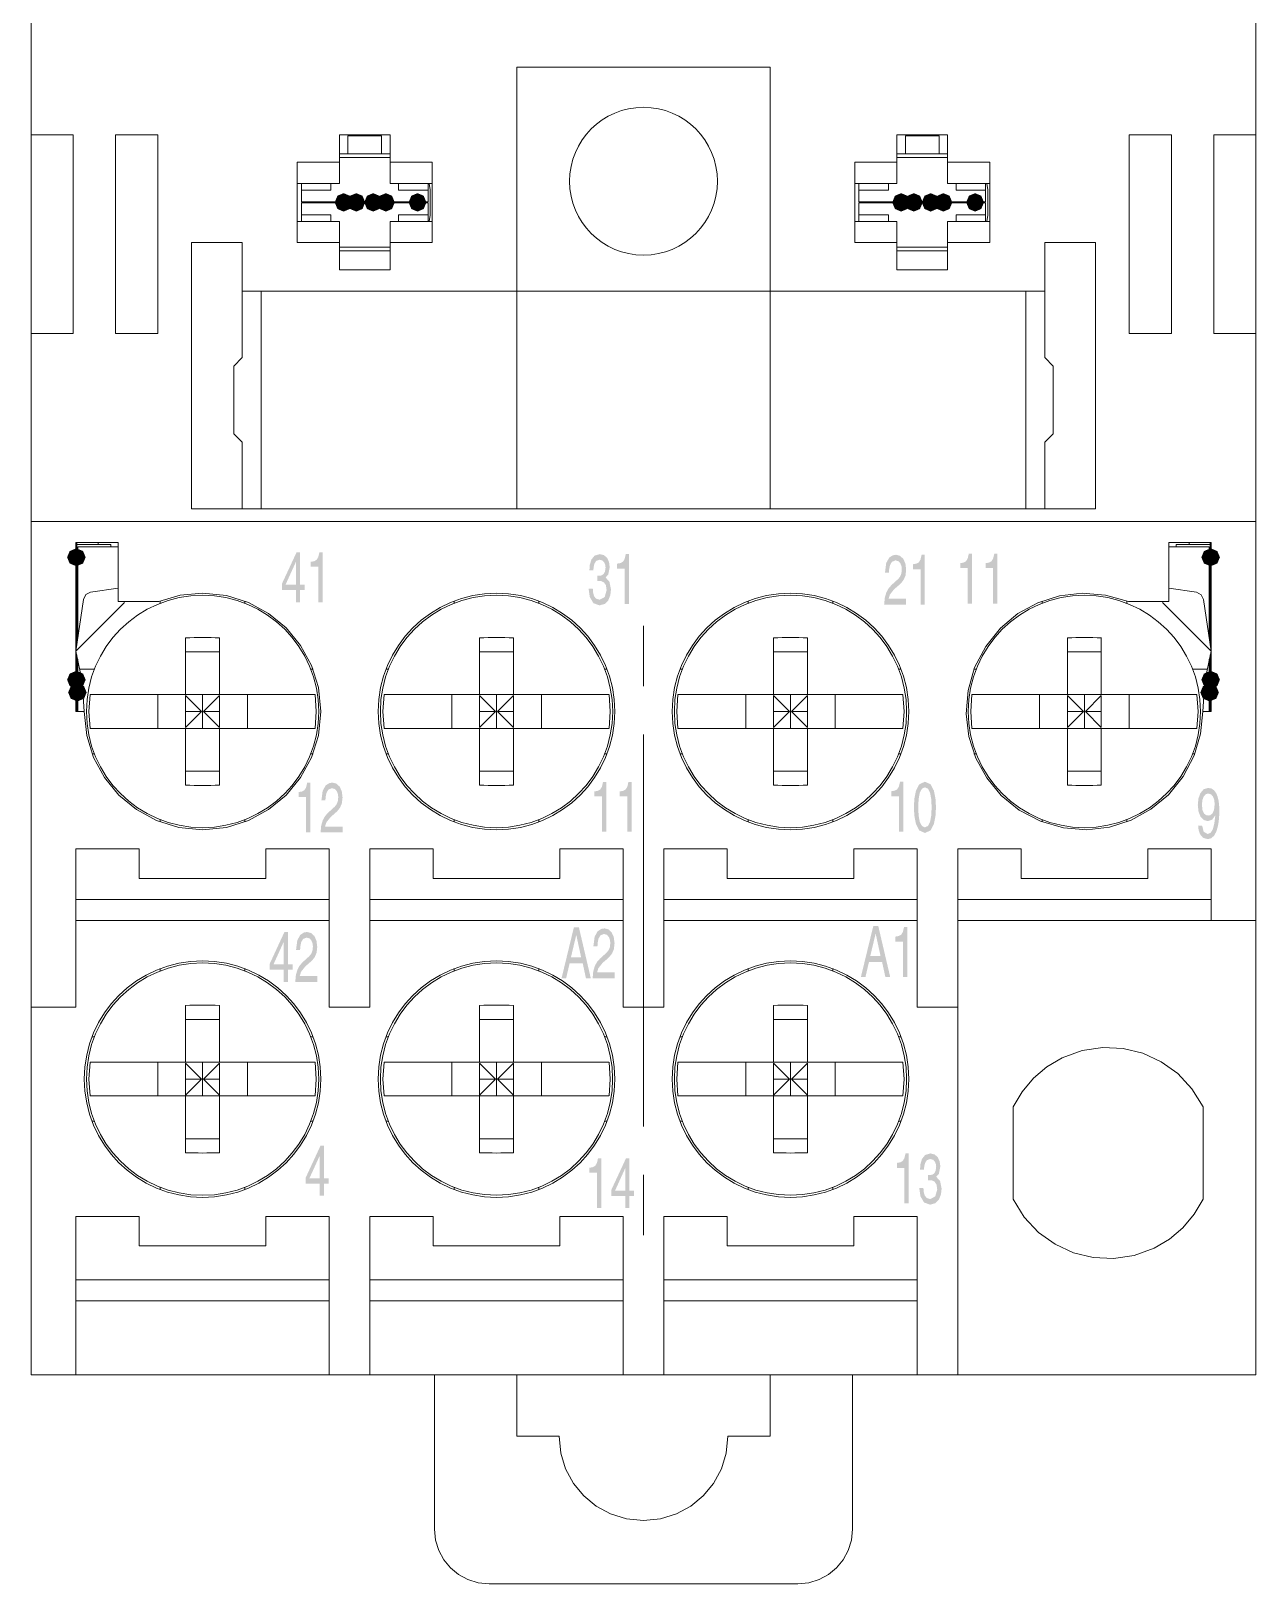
# Model space of a CAD drawing. Header units: millimetres. Extents: x -46.4 to -17.3, y 59.7 to 134.6.
# Drawn here: x -46.43 to -17.28, y 59.72 to 96.68 of the extents above; entities that cross this region are included whole.
import ezdxf

# ---------------------------------------------------------------- set-up
doc = ezdxf.new("R2010")
doc.units = ezdxf.units.MM

msp = doc.modelspace()

# ---------------------------------------------------------------- hatches: boundary and pattern name
h = msp.add_hatch(color=7)
h.dxf.hatch_style = 2
h.paths.add_polyline_path([(-38.785, 92.592), (-38.846, 92.445), (-38.994, 92.383), (-39.141, 92.445), (-39.202, 92.592), (-39.202, 92.612), (-39.141, 92.76), (-38.994, 92.821), (-38.846, 92.76), (-38.785, 92.612)])
h = msp.add_hatch(color=7)
h.dxf.hatch_style = 2
h.paths.add_polyline_path([(-38.483, 92.592), (-38.544, 92.445), (-38.692, 92.383), (-38.839, 92.445), (-38.9, 92.592), (-38.9, 92.612), (-38.839, 92.76), (-38.692, 92.821), (-38.544, 92.76), (-38.483, 92.612)])
h = msp.add_hatch(color=7)
h.dxf.hatch_style = 2
h.paths.add_polyline_path([(-38.499, 92.612), (-38.438, 92.759), (-38.29, 92.821), (-38.143, 92.759), (-38.082, 92.612), (-38.082, 92.592), (-38.143, 92.445), (-38.29, 92.383), (-38.438, 92.445), (-38.499, 92.592)])
h = msp.add_hatch(color=7)
h.dxf.hatch_style = 2
h.paths.add_polyline_path([(-38.197, 92.612), (-38.135, 92.759), (-37.988, 92.821), (-37.841, 92.759), (-37.779, 92.612), (-37.779, 92.592), (-37.841, 92.445), (-37.988, 92.383), (-38.135, 92.445), (-38.197, 92.592)])
h = msp.add_hatch(color=7)
h.dxf.hatch_style = 2
h.paths.add_polyline_path([(-37.026, 92.592), (-37.087, 92.445), (-37.234, 92.383), (-37.382, 92.445), (-37.443, 92.592), (-37.443, 92.612), (-37.382, 92.76), (-37.234, 92.821), (-37.087, 92.76), (-37.026, 92.612)])
h = msp.add_hatch(color=7)
h.dxf.hatch_style = 2
h.paths.add_polyline_path([(-25.514, 92.592), (-25.575, 92.445), (-25.722, 92.383), (-25.87, 92.445), (-25.931, 92.592), (-25.931, 92.612), (-25.87, 92.76), (-25.722, 92.821), (-25.575, 92.76), (-25.514, 92.612)])
h = msp.add_hatch(color=7)
h.dxf.hatch_style = 2
h.paths.add_polyline_path([(-25.212, 92.592), (-25.273, 92.445), (-25.42, 92.383), (-25.568, 92.445), (-25.629, 92.592), (-25.629, 92.612), (-25.568, 92.76), (-25.42, 92.821), (-25.273, 92.76), (-25.212, 92.612)])
h = msp.add_hatch(color=7)
h.dxf.hatch_style = 2
h.paths.add_polyline_path([(-25.228, 92.612), (-25.167, 92.759), (-25.019, 92.821), (-24.872, 92.759), (-24.811, 92.612), (-24.811, 92.592), (-24.872, 92.445), (-25.019, 92.383), (-25.167, 92.445), (-25.228, 92.592)])
h = msp.add_hatch(color=7)
h.dxf.hatch_style = 2
h.paths.add_polyline_path([(-24.925, 92.612), (-24.864, 92.759), (-24.717, 92.821), (-24.569, 92.759), (-24.508, 92.612), (-24.508, 92.592), (-24.569, 92.445), (-24.717, 92.383), (-24.864, 92.445), (-24.925, 92.592)])
h = msp.add_hatch(color=7)
h.dxf.hatch_style = 2
h.paths.add_polyline_path([(-23.753, 92.592), (-23.815, 92.445), (-23.962, 92.383), (-24.109, 92.445), (-24.171, 92.592), (-24.171, 92.612), (-24.109, 92.76), (-23.962, 92.821), (-23.815, 92.76), (-23.753, 92.612)])
h = msp.add_hatch(color=7)
h.dxf.hatch_style = 2
h.paths.add_polyline_path([(-45.368, 83.948), (-45.515, 84.009), (-45.576, 84.156), (-45.515, 84.304), (-45.368, 84.365), (-45.343, 84.365), (-45.195, 84.304), (-45.134, 84.156), (-45.195, 84.009), (-45.343, 83.948)])
h = msp.add_hatch(color=7)
h.paths.add_polyline_path([(-40.375, 83.505), (-40.13, 83.505), (-40.13, 84.044)])
h.paths.add_polyline_path([(-40.033, 83.377), (-40.033, 83.088), (-40.13, 83.088), (-40.13, 83.377), (-40.464, 83.377), (-40.464, 83.522), (-40.113, 84.275), (-40.033, 84.275), (-40.033, 83.505), (-39.922, 83.505), (-39.922, 83.377)])
h = msp.add_hatch(color=7)
h.dxf.hatch_style = 2
h.paths.add_polyline_path([(-39.495, 83.088), (-39.597, 83.088), (-39.597, 83.93), (-39.776, 83.93), (-39.776, 84.048), (-39.696, 84.062), (-39.638, 84.094), (-39.598, 84.16), (-39.57, 84.275), (-39.495, 84.275)])
h = msp.add_hatch(color=7)
h.dxf.hatch_style = 2
h.paths.add_polyline_path([(-18.368, 83.948), (-18.515, 84.009), (-18.576, 84.156), (-18.515, 84.304), (-18.368, 84.365), (-18.343, 84.365), (-18.195, 84.304), (-18.134, 84.156), (-18.195, 84.009), (-18.343, 83.948)])
h = msp.add_hatch(color=7)
h.dxf.hatch_style = 2
h.paths.add_polyline_path([(-32.955, 83.72), (-32.904, 83.716), (-32.851, 83.726), (-32.804, 83.758), (-32.771, 83.818), (-32.758, 83.911), (-32.765, 83.97), (-32.787, 84.031), (-32.83, 84.079), (-32.901, 84.098), (-32.981, 84.07), (-33.024, 84.002), (-33.043, 83.918), (-33.049, 83.843), (-33.143, 83.843), (-33.133, 83.977), (-33.095, 84.102), (-33.02, 84.195), (-32.896, 84.231), (-32.797, 84.208), (-32.722, 84.143), (-32.676, 84.045), (-32.66, 83.92), (-32.693, 83.748), (-32.758, 83.675), (-32.666, 83.578), (-32.629, 83.394), (-32.645, 83.253), (-32.694, 83.13), (-32.78, 83.044), (-32.905, 83.012), (-33.047, 83.064), (-33.133, 83.211), (-33.162, 83.408), (-33.062, 83.408), (-33.055, 83.32), (-33.033, 83.235), (-32.984, 83.171), (-32.898, 83.146), (-32.779, 83.21), (-32.733, 83.375), (-32.751, 83.493), (-32.797, 83.559), (-32.855, 83.588), (-32.911, 83.594), (-32.955, 83.591)])
h = msp.add_hatch(color=7)
h.dxf.hatch_style = 2
h.paths.add_polyline_path([(-32.202, 83.044), (-32.304, 83.044), (-32.304, 83.887), (-32.483, 83.887), (-32.483, 84.005), (-32.402, 84.019), (-32.344, 84.051), (-32.304, 84.116), (-32.277, 84.232), (-32.202, 84.232)])
h = msp.add_hatch(color=7)
h.dxf.hatch_style = 2
h.paths.add_polyline_path([(-26.107, 83.79), (-26.078, 84.02), (-26.006, 84.148), (-25.919, 84.204), (-25.843, 84.216), (-25.749, 84.191), (-25.673, 84.121), (-25.621, 84.01), (-25.603, 83.861), (-25.618, 83.723), (-25.662, 83.619), (-25.727, 83.537), (-25.808, 83.464), (-25.887, 83.398), (-25.991, 83.267), (-26.02, 83.169), (-25.603, 83.169), (-25.603, 83.029), (-26.127, 83.029), (-26.111, 83.194), (-26.074, 83.322), (-26.018, 83.421), (-25.948, 83.5), (-25.847, 83.591), (-25.79, 83.643), (-25.746, 83.698), (-25.717, 83.769), (-25.707, 83.868), (-25.714, 83.941), (-25.74, 84.011), (-25.786, 84.062), (-25.857, 84.083), (-25.942, 84.048), (-25.988, 83.967), (-26.007, 83.871), (-26.012, 83.79)])
h = msp.add_hatch(color=7)
h.dxf.hatch_style = 2
h.paths.add_polyline_path([(-25.16, 83.029), (-25.261, 83.029), (-25.261, 83.871), (-25.44, 83.871), (-25.44, 83.991), (-25.36, 84.004), (-25.302, 84.036), (-25.262, 84.101), (-25.234, 84.216), (-25.16, 84.216)])
h = msp.add_hatch(color=7)
h.dxf.hatch_style = 2
h.paths.add_polyline_path([(-24.035, 83.056), (-24.137, 83.056), (-24.137, 83.898), (-24.315, 83.898), (-24.315, 84.016), (-24.235, 84.03), (-24.178, 84.062), (-24.138, 84.127), (-24.111, 84.243), (-24.035, 84.243)])
h = msp.add_hatch(color=7)
h.dxf.hatch_style = 2
h.paths.add_polyline_path([(-23.429, 83.056), (-23.532, 83.056), (-23.532, 83.898), (-23.711, 83.898), (-23.711, 84.016), (-23.63, 84.03), (-23.572, 84.062), (-23.532, 84.127), (-23.504, 84.243), (-23.429, 84.243)])
h = msp.add_hatch(color=7)
h.dxf.hatch_style = 2
h.paths.add_polyline_path([(-45.368, 81.032), (-45.515, 81.093), (-45.576, 81.241), (-45.515, 81.388), (-45.368, 81.449), (-45.343, 81.449), (-45.195, 81.388), (-45.134, 81.241), (-45.195, 81.093), (-45.343, 81.032)])
h = msp.add_hatch(color=7)
h.dxf.hatch_style = 2
h.paths.add_polyline_path([(-18.368, 81.032), (-18.515, 81.093), (-18.576, 81.241), (-18.515, 81.388), (-18.368, 81.449), (-18.343, 81.449), (-18.195, 81.388), (-18.134, 81.241), (-18.195, 81.093), (-18.343, 81.032)])
h = msp.add_hatch(color=7)
h.dxf.hatch_style = 2
h.paths.add_polyline_path([(-45.342, 80.731), (-45.49, 80.792), (-45.551, 80.939), (-45.49, 81.087), (-45.342, 81.148), (-45.318, 81.148), (-45.171, 81.087), (-45.11, 80.939), (-45.171, 80.792), (-45.318, 80.731)])
h = msp.add_hatch(color=7)
h.dxf.hatch_style = 2
h.paths.add_polyline_path([(-18.392, 80.731), (-18.539, 80.792), (-18.601, 80.939), (-18.539, 81.087), (-18.392, 81.148), (-18.368, 81.148), (-18.22, 81.087), (-18.159, 80.939), (-18.22, 80.792), (-18.368, 80.731)])
h = msp.add_hatch(color=7)
h.dxf.hatch_style = 2
h.paths.add_polyline_path([(-39.785, 77.607), (-39.887, 77.607), (-39.887, 78.451), (-40.066, 78.451), (-40.066, 78.569), (-39.985, 78.582), (-39.927, 78.614), (-39.887, 78.679), (-39.86, 78.794), (-39.785, 78.794)])
h = msp.add_hatch(color=7)
h.dxf.hatch_style = 2
h.paths.add_polyline_path([(-39.522, 78.369), (-39.492, 78.599), (-39.421, 78.727), (-39.334, 78.782), (-39.258, 78.794), (-39.164, 78.77), (-39.089, 78.7), (-39.037, 78.589), (-39.019, 78.44), (-39.035, 78.301), (-39.079, 78.197), (-39.144, 78.115), (-39.224, 78.043), (-39.302, 77.976), (-39.406, 77.845), (-39.435, 77.748), (-39.019, 77.748), (-39.019, 77.607), (-39.542, 77.607), (-39.527, 77.772), (-39.489, 77.901), (-39.433, 78), (-39.363, 78.078), (-39.261, 78.17), (-39.205, 78.222), (-39.161, 78.277), (-39.132, 78.348), (-39.121, 78.447), (-39.129, 78.52), (-39.155, 78.589), (-39.201, 78.641), (-39.272, 78.662), (-39.357, 78.627), (-39.403, 78.546), (-39.422, 78.449), (-39.427, 78.369)])
h = msp.add_hatch(color=7)
h.dxf.hatch_style = 2
h.paths.add_polyline_path([(-32.743, 77.623), (-32.845, 77.623), (-32.845, 78.466), (-33.025, 78.466), (-33.025, 78.584), (-32.944, 78.598), (-32.886, 78.63), (-32.846, 78.695), (-32.818, 78.811), (-32.743, 78.811)])
h = msp.add_hatch(color=7)
h.dxf.hatch_style = 2
h.paths.add_polyline_path([(-32.138, 77.623), (-32.24, 77.623), (-32.24, 78.466), (-32.419, 78.466), (-32.419, 78.584), (-32.339, 78.598), (-32.281, 78.63), (-32.241, 78.695), (-32.213, 78.811), (-32.138, 78.811)])
h = msp.add_hatch(color=7)
h.dxf.hatch_style = 2
h.paths.add_polyline_path([(-25.673, 77.628), (-25.775, 77.628), (-25.775, 78.471), (-25.954, 78.471), (-25.954, 78.589), (-25.874, 78.603), (-25.816, 78.635), (-25.776, 78.7), (-25.749, 78.815), (-25.673, 78.815)])
h = msp.add_hatch(color=7)
h.paths.add_polyline_path([(-25.156, 78.682), (-25.227, 78.65), (-25.277, 78.556), (-25.306, 78.406), (-25.315, 78.206), (-25.306, 78.006), (-25.277, 77.856), (-25.227, 77.762), (-25.156, 77.729), (-25.085, 77.762), (-25.035, 77.856), (-25.006, 78.006), (-24.996, 78.206), (-25.006, 78.406), (-25.035, 78.556), (-25.085, 78.65)])
h.paths.add_polyline_path([(-25.156, 77.596), (-25.29, 77.656), (-25.369, 77.809), (-25.408, 78.007), (-25.418, 78.206), (-25.408, 78.405), (-25.369, 78.603), (-25.29, 78.755), (-25.156, 78.815), (-25.022, 78.755), (-24.942, 78.603), (-24.904, 78.405), (-24.893, 78.206), (-24.904, 78.007), (-24.942, 77.809), (-25.022, 77.656)])
h = msp.add_hatch(color=7)
h.paths.add_polyline_path([(-18.259, 78.281), (-18.268, 78.377), (-18.296, 78.458), (-18.344, 78.514), (-18.414, 78.535), (-18.475, 78.515), (-18.522, 78.46), (-18.552, 78.376), (-18.562, 78.266), (-18.547, 78.131), (-18.508, 78.054), (-18.458, 78.019), (-18.406, 78.011), (-18.362, 78.02), (-18.314, 78.058), (-18.275, 78.14)])
h.paths.add_polyline_path([(-18.661, 78.261), (-18.645, 78.416), (-18.598, 78.546), (-18.522, 78.635), (-18.415, 78.668), (-18.334, 78.653), (-18.271, 78.609), (-18.224, 78.545), (-18.19, 78.465), (-18.168, 78.376), (-18.155, 78.284), (-18.149, 78.196), (-18.148, 78.117), (-18.149, 78.052), (-18.154, 77.959), (-18.166, 77.85), (-18.187, 77.735), (-18.221, 77.626), (-18.27, 77.535), (-18.337, 77.472), (-18.425, 77.448), (-18.536, 77.482), (-18.606, 77.564), (-18.642, 77.668), (-18.652, 77.766), (-18.557, 77.766), (-18.519, 77.624), (-18.427, 77.572), (-18.358, 77.598), (-18.305, 77.679), (-18.268, 77.817), (-18.243, 78.016), (-18.317, 77.914), (-18.421, 77.877), (-18.518, 77.904), (-18.594, 77.98), (-18.643, 78.101)])
h = msp.add_hatch(color=7)
h.paths.add_polyline_path([(-40.663, 74.469), (-40.418, 74.469), (-40.418, 75.008)])
h.paths.add_polyline_path([(-40.321, 74.342), (-40.321, 74.052), (-40.418, 74.052), (-40.418, 74.342), (-40.751, 74.342), (-40.751, 74.486), (-40.402, 75.24), (-40.321, 75.24), (-40.321, 74.469), (-40.209, 74.469), (-40.209, 74.342)])
h = msp.add_hatch(color=7)
h.dxf.hatch_style = 2
h.paths.add_polyline_path([(-40.126, 74.813), (-40.096, 75.043), (-40.024, 75.172), (-39.937, 75.227), (-39.862, 75.239), (-39.768, 75.215), (-39.691, 75.145), (-39.64, 75.033), (-39.621, 74.884), (-39.637, 74.746), (-39.681, 74.641), (-39.746, 74.559), (-39.827, 74.488), (-39.905, 74.42), (-40.009, 74.289), (-40.037, 74.192), (-39.621, 74.192), (-39.621, 74.052), (-40.145, 74.052), (-40.129, 74.217), (-40.092, 74.345), (-40.037, 74.445), (-39.966, 74.523), (-39.865, 74.614), (-39.809, 74.667), (-39.764, 74.722), (-39.735, 74.793), (-39.724, 74.891), (-39.732, 74.964), (-39.758, 75.034), (-39.804, 75.086), (-39.875, 75.106), (-39.96, 75.072), (-40.005, 74.991), (-40.024, 74.894), (-40.029, 74.813)])
h = msp.add_hatch(color=7)
h.paths.add_polyline_path([(-33.34, 74.636), (-33.455, 75.17), (-33.583, 74.636)])
h.paths.add_polyline_path([(-33.615, 74.49), (-33.697, 74.137), (-33.806, 74.137), (-33.512, 75.351), (-33.393, 75.351), (-33.109, 74.137), (-33.225, 74.137), (-33.301, 74.49)])
h = msp.add_hatch(color=7)
h.dxf.hatch_style = 2
h.paths.add_polyline_path([(-33.048, 74.899), (-33.018, 75.129), (-32.946, 75.257), (-32.859, 75.313), (-32.783, 75.325), (-32.69, 75.301), (-32.614, 75.231), (-32.563, 75.12), (-32.544, 74.971), (-32.56, 74.832), (-32.603, 74.728), (-32.668, 74.646), (-32.748, 74.573), (-32.827, 74.506), (-32.931, 74.376), (-32.959, 74.279), (-32.544, 74.279), (-32.544, 74.137), (-33.066, 74.137), (-33.051, 74.302), (-33.014, 74.431), (-32.958, 74.531), (-32.887, 74.609), (-32.786, 74.7), (-32.729, 74.752), (-32.685, 74.808), (-32.655, 74.879), (-32.645, 74.978), (-32.653, 75.051), (-32.679, 75.12), (-32.726, 75.172), (-32.797, 75.192), (-32.882, 75.158), (-32.927, 75.077), (-32.946, 74.98), (-32.951, 74.899)])
h = msp.add_hatch(color=7)
h.paths.add_polyline_path([(-26.213, 74.668), (-26.329, 75.203), (-26.457, 74.668)])
h.paths.add_polyline_path([(-26.489, 74.523), (-26.571, 74.17), (-26.68, 74.17), (-26.385, 75.382), (-26.267, 75.382), (-25.983, 74.17), (-26.098, 74.17), (-26.175, 74.523)])
h = msp.add_hatch(color=7)
h.dxf.hatch_style = 2
h.paths.add_polyline_path([(-25.578, 74.17), (-25.68, 74.17), (-25.68, 75.012), (-25.859, 75.012), (-25.859, 75.13), (-25.778, 75.144), (-25.72, 75.176), (-25.68, 75.242), (-25.653, 75.358), (-25.578, 75.358)])
h = msp.add_hatch(color=7)
h.paths.add_polyline_path([(-39.806, 69.381), (-39.56, 69.381), (-39.56, 69.92)])
h.paths.add_polyline_path([(-39.464, 69.252), (-39.464, 68.964), (-39.56, 68.964), (-39.56, 69.252), (-39.894, 69.252), (-39.894, 69.397), (-39.545, 70.151), (-39.464, 70.151), (-39.464, 69.381), (-39.352, 69.381), (-39.352, 69.252)])
h = msp.add_hatch(color=7)
h.dxf.hatch_style = 2
h.paths.add_polyline_path([(-32.862, 68.668), (-32.964, 68.668), (-32.964, 69.511), (-33.143, 69.511), (-33.143, 69.629), (-33.063, 69.643), (-33.005, 69.675), (-32.965, 69.74), (-32.937, 69.855), (-32.862, 69.855)])
h = msp.add_hatch(color=7)
h.paths.add_polyline_path([(-32.532, 69.085), (-32.287, 69.085), (-32.287, 69.625)])
h.paths.add_polyline_path([(-32.19, 68.958), (-32.19, 68.668), (-32.287, 68.668), (-32.287, 68.958), (-32.621, 68.958), (-32.621, 69.102), (-32.271, 69.855), (-32.19, 69.855), (-32.19, 69.085), (-32.079, 69.085), (-32.079, 68.958)])
h = msp.add_hatch(color=7)
h.dxf.hatch_style = 2
h.paths.add_polyline_path([(-25.543, 68.783), (-25.645, 68.783), (-25.645, 69.626), (-25.824, 69.626), (-25.824, 69.744), (-25.743, 69.758), (-25.685, 69.789), (-25.645, 69.855), (-25.618, 69.97), (-25.543, 69.97)])
h = msp.add_hatch(color=7)
h.dxf.hatch_style = 2
h.paths.add_polyline_path([(-25.084, 69.458), (-25.034, 69.455), (-24.98, 69.465), (-24.934, 69.496), (-24.901, 69.556), (-24.888, 69.649), (-24.894, 69.708), (-24.916, 69.77), (-24.959, 69.818), (-25.03, 69.837), (-25.11, 69.809), (-25.154, 69.74), (-25.173, 69.656), (-25.179, 69.581), (-25.273, 69.581), (-25.263, 69.716), (-25.225, 69.841), (-25.149, 69.934), (-25.025, 69.97), (-24.926, 69.946), (-24.852, 69.881), (-24.805, 69.782), (-24.789, 69.658), (-24.823, 69.486), (-24.888, 69.414), (-24.796, 69.317), (-24.759, 69.132), (-24.775, 68.991), (-24.824, 68.869), (-24.909, 68.784), (-25.035, 68.751), (-25.177, 68.803), (-25.263, 68.95), (-25.291, 69.147), (-25.192, 69.147), (-25.185, 69.058), (-25.163, 68.973), (-25.114, 68.909), (-25.03, 68.884), (-24.909, 68.948), (-24.863, 69.114), (-24.881, 69.232), (-24.927, 69.298), (-24.985, 69.326), (-25.04, 69.332), (-25.084, 69.33)])

# ---------------------------------------------------------------- linework, layer by layer
at = {"color": 7, "lineweight": 0}
for points in [[(-46.434, 64.702), (-46.434, 134.578)], [(-17.276, 64.702), (-17.276, 134.578)], [(-34.871, 95.82), (-28.839, 95.82)], [(-34.871, 85.313), (-34.871, 95.82)], [(-28.839, 85.313), (-28.839, 95.82)], [(-46.434, 94.211), (-45.429, 94.211)], [(-45.428, 89.485), (-45.428, 94.211)], [(-44.423, 94.211), (-43.418, 94.211)], [(-44.423, 89.485), (-44.423, 94.211)], [(-43.418, 89.485), (-43.418, 94.211)], [(-39.094, 94.211), (-39.094, 93.055)], [(-39.094, 94.211), (-37.888, 94.211)], [(-38.893, 94.189), (-38.893, 93.758)], [(-38.893, 94.189), (-38.088, 94.189)], [(-38.088, 94.189), (-38.088, 93.758)], [(-37.888, 94.211), (-37.888, 93.055)], [(-25.823, 94.211), (-24.616, 94.211)], [(-25.823, 94.211), (-25.823, 93.055)], [(-25.621, 94.189), (-24.817, 94.189)], [(-25.621, 94.189), (-25.621, 93.758)], [(-24.817, 94.189), (-24.817, 93.758)], [(-24.616, 94.211), (-24.616, 93.055)], [(-20.293, 94.211), (-19.287, 94.211)], [(-20.293, 89.485), (-20.293, 94.211)], [(-19.287, 89.485), (-19.287, 94.211)], [(-18.282, 94.211), (-17.277, 94.211)], [(-18.282, 89.485), (-18.282, 94.211)], [(-40.1, 93.557), (-39.094, 93.557)], [(-40.1, 91.647), (-40.1, 93.557)], [(-39.094, 93.758), (-37.888, 93.758)], [(-39.094, 93.668), (-37.888, 93.668)], [(-37.888, 93.557), (-36.882, 93.557)], [(-36.882, 91.647), (-36.882, 93.557)], [(-26.827, 93.557), (-26.827, 91.647)], [(-26.827, 93.557), (-25.823, 93.557)], [(-25.823, 93.758), (-24.616, 93.758)], [(-25.823, 93.668), (-24.616, 93.668)], [(-24.616, 93.557), (-23.611, 93.557)], [(-23.611, 91.647), (-23.611, 93.557)], [(-40.1, 93.054), (-39.094, 93.054)], [(-39.999, 92.612), (-39.999, 93.054)], [(-39.999, 92.896), (-39.295, 92.896)], [(-39.295, 92.896), (-39.295, 93.055)], [(-37.888, 93.054), (-36.882, 93.054)], [(-37.687, 92.896), (-37.687, 93.055)], [(-37.687, 92.896), (-36.982, 92.896)], [(-36.982, 92.612), (-36.982, 93.054)], [(-36.932, 92.904), (-36.955, 93.055)], [(-36.932, 92.301), (-36.932, 92.904)], [(-26.827, 93.054), (-25.823, 93.054)], [(-26.728, 92.612), (-26.728, 93.054)], [(-26.728, 92.896), (-26.023, 92.896)], [(-26.023, 92.896), (-26.023, 93.055)], [(-24.616, 93.054), (-23.611, 93.054)], [(-24.415, 92.896), (-24.415, 93.055)], [(-24.415, 92.896), (-23.71, 92.896)], [(-23.711, 92.612), (-23.711, 93.054)], [(-23.661, 92.904), (-23.683, 93.055)], [(-23.661, 92.301), (-23.661, 92.904)], [(-39.999, 92.612), (-36.983, 92.612)], [(-39.999, 92.15), (-39.999, 92.592)], [(-39.999, 92.592), (-36.983, 92.592)], [(-36.982, 92.15), (-36.982, 92.592)], [(-26.728, 92.612), (-23.711, 92.612)], [(-26.728, 92.15), (-26.728, 92.592)], [(-26.728, 92.592), (-23.711, 92.592)], [(-23.711, 92.15), (-23.711, 92.592)], [(-40.1, 92.15), (-39.094, 92.15)], [(-39.999, 92.309), (-39.295, 92.309)], [(-39.295, 92.15), (-39.295, 92.308)], [(-39.094, 92.15), (-39.094, 90.994)], [(-37.888, 92.15), (-37.888, 90.994)], [(-37.888, 92.15), (-36.882, 92.15)], [(-37.687, 92.309), (-36.982, 92.309)], [(-37.687, 92.15), (-37.687, 92.308)], [(-36.955, 92.15), (-36.932, 92.301)], [(-26.827, 92.15), (-25.823, 92.15)], [(-26.728, 92.309), (-26.023, 92.309)], [(-26.023, 92.15), (-26.023, 92.308)], [(-25.823, 92.15), (-25.823, 90.994)], [(-24.616, 92.15), (-24.616, 90.994)], [(-24.616, 92.15), (-23.611, 92.15)], [(-24.415, 92.309), (-23.71, 92.309)], [(-24.415, 92.15), (-24.415, 92.308)], [(-23.683, 92.15), (-23.662, 92.301)], [(-42.613, 91.647), (-41.406, 91.647)], [(-42.613, 85.313), (-42.613, 91.647)], [(-41.406, 88.907), (-41.406, 91.647)], [(-40.1, 91.647), (-39.094, 91.647)], [(-37.888, 91.647), (-36.882, 91.647)], [(-26.827, 91.647), (-25.823, 91.647)], [(-24.616, 91.647), (-23.611, 91.647)], [(-22.303, 91.647), (-21.097, 91.647)], [(-22.303, 88.907), (-22.303, 91.647)], [(-21.097, 85.313), (-21.097, 91.647)], [(-39.094, 91.537), (-37.888, 91.537)], [(-39.094, 91.446), (-37.888, 91.446)], [(-25.823, 91.537), (-24.616, 91.537)], [(-25.823, 91.446), (-24.616, 91.446)], [(-39.094, 90.993), (-37.888, 90.993)], [(-25.823, 90.993), (-24.616, 90.993)], [(-41.406, 90.491), (-22.303, 90.491)], [(-40.954, 85.313), (-40.954, 90.491)], [(-22.756, 85.313), (-22.756, 90.491)], [(-46.434, 89.485), (-45.429, 89.485)], [(-44.423, 89.485), (-43.418, 89.485)], [(-20.293, 89.485), (-19.287, 89.485)], [(-18.282, 89.485), (-17.277, 89.485)], [(-41.608, 88.706), (-41.407, 88.907)], [(-41.608, 87.098), (-41.608, 88.706)], [(-22.303, 88.907), (-22.103, 88.706)], [(-22.102, 87.098), (-22.102, 88.706)], [(-41.608, 87.098), (-41.407, 86.897)], [(-41.406, 85.313), (-41.406, 86.897)], [(-22.303, 86.897), (-22.103, 87.098)], [(-22.303, 85.313), (-22.303, 86.897)], [(-46.434, 85.011), (-17.277, 85.011)], [(-42.613, 85.313), (-21.096, 85.313)], [(-45.368, 84.509), (-44.362, 84.509)], [(-45.368, 84.509), (-45.368, 80.487)], [(-45.342, 84.509), (-45.342, 82.096)], [(-45.342, 84.458), (-44.538, 84.458)], [(-45.318, 84.408), (-44.362, 84.408)], [(-45.318, 84.408), (-45.318, 82.267)], [(-44.84, 84.509), (-44.84, 84.458)], [(-44.538, 84.408), (-44.538, 84.458)], [(-44.362, 84.509), (-44.362, 83.101)], [(-19.348, 84.509), (-19.348, 83.101)], [(-19.348, 84.509), (-18.343, 84.509)], [(-19.348, 84.408), (-18.392, 84.408)], [(-19.172, 84.408), (-19.172, 84.458)], [(-19.172, 84.458), (-18.368, 84.458)], [(-18.87, 84.509), (-18.87, 84.458)], [(-18.392, 84.408), (-18.392, 82.267)], [(-18.368, 82.096), (-18.368, 84.508)], [(-18.342, 84.509), (-18.342, 80.487)], [(-45.368, 81.923), (-45.188, 83.154)], [(-45.018, 83.324), (-45.132, 83.267), (-45.188, 83.153)], [(-45.166, 80.487), (-45.109, 79.919), (-44.945, 79.391), (-44.686, 78.912), (-44.342, 78.496), (-43.926, 78.152), (-43.447, 77.892), (-42.919, 77.728), (-42.352, 77.671), (-41.784, 77.728), (-41.256, 77.892), (-40.778, 78.152), (-40.362, 78.496), (-40.018, 78.912), (-39.758, 79.391), (-39.595, 79.919), (-39.537, 80.487), (-39.595, 81.054), (-39.758, 81.583), (-40.018, 82.061), (-40.362, 82.478), (-40.778, 82.822), (-41.256, 83.081), (-41.784, 83.245), (-42.352, 83.302), (-42.884, 83.252), (-43.396, 83.101)], [(-45.018, 83.324), (-44.362, 83.419)], [(-20.313, 83.101), (-20.861, 83.258), (-21.413, 83.302), (-21.953, 83.239), (-22.468, 83.074), (-22.942, 82.815), (-23.36, 82.467), (-23.709, 82.037), (-23.973, 81.531), (-24.13, 80.983), (-24.174, 80.432), (-24.11, 79.892), (-23.946, 79.377), (-23.686, 78.904), (-23.339, 78.485), (-22.909, 78.136), (-22.403, 77.873), (-21.855, 77.715), (-21.304, 77.671), (-20.763, 77.735), (-20.249, 77.899), (-19.775, 78.159), (-19.357, 78.507), (-19.008, 78.937), (-18.745, 79.443), (-18.594, 79.955), (-18.543, 80.486)], [(-19.348, 83.419), (-18.692, 83.324)], [(-18.523, 83.154), (-18.579, 83.266), (-18.692, 83.324)], [(-18.523, 83.154), (-18.342, 81.923)], [(-45.368, 81.923), (-44.209, 83.081)], [(-44.362, 83.101), (-43.396, 83.101)], [(-43.357, 83.116), (-43.357, 83.062)], [(-41.347, 83.062), (-41.347, 83.116)], [(-36.36, 83.116), (-36.36, 83.062)], [(-34.349, 83.062), (-34.349, 83.116)], [(-29.362, 83.116), (-29.362, 83.062)], [(-27.35, 83.062), (-27.35, 83.116)], [(-22.363, 83.116), (-22.363, 83.062)], [(-20.353, 83.062), (-20.353, 83.116)], [(-20.313, 83.101), (-19.349, 83.101)], [(-19.501, 83.081), (-18.342, 81.923)], [(-31.855, 81.089), (-31.855, 82.526)], [(-42.754, 82.242), (-42.653, 82.243), (-42.553, 82.245), (-42.452, 82.246), (-42.352, 82.246), (-42.251, 82.246), (-42.15, 82.245), (-42.049, 82.243), (-41.949, 82.242)], [(-42.754, 80.889), (-42.754, 82.242)], [(-41.949, 82.242), (-41.949, 80.888)], [(-35.756, 82.242), (-35.655, 82.243), (-35.555, 82.245), (-35.455, 82.246), (-35.353, 82.246), (-35.253, 82.246), (-35.152, 82.245), (-35.052, 82.243), (-34.952, 82.242)], [(-35.756, 80.889), (-35.756, 82.242)], [(-34.952, 80.889), (-34.952, 82.242)], [(-28.759, 82.242), (-28.658, 82.243), (-28.558, 82.245), (-28.457, 82.246), (-28.356, 82.246), (-28.256, 82.246), (-28.154, 82.245), (-28.054, 82.243), (-27.954, 82.242)], [(-28.759, 82.242), (-28.759, 80.888)], [(-27.954, 82.242), (-27.954, 80.888)], [(-21.76, 82.242), (-21.659, 82.243), (-21.56, 82.245), (-21.459, 82.246), (-21.36, 82.246), (-21.258, 82.246), (-21.157, 82.245), (-21.057, 82.243), (-20.956, 82.242)], [(-21.76, 82.242), (-21.76, 80.888)], [(-20.957, 80.889), (-20.957, 82.242)], [(-45.166, 80.487), (-45.217, 81.212), (-45.367, 81.923)], [(-45.342, 81.832), (-45.342, 80.487)], [(-45.318, 81.733), (-45.318, 80.486)], [(-42.754, 81.906), (-41.949, 81.906)], [(-35.756, 81.906), (-34.952, 81.906)], [(-28.759, 81.906), (-27.954, 81.906)], [(-21.76, 81.906), (-20.956, 81.906)], [(-18.342, 81.923), (-18.492, 81.212), (-18.543, 80.487)], [(-18.392, 81.733), (-18.392, 80.486)], [(-18.368, 80.487), (-18.368, 81.831)], [(-45.264, 81.492), (-44.928, 81.492)], [(-39.776, 81.492), (-39.722, 81.492)], [(-37.983, 81.492), (-37.93, 81.492)], [(-32.778, 81.492), (-32.725, 81.492)], [(-30.986, 81.492), (-30.932, 81.492)], [(-25.781, 81.492), (-25.727, 81.492)], [(-23.988, 81.492), (-23.935, 81.492)], [(-18.783, 81.492), (-18.446, 81.492)], [(-45.342, 80.939), (-45.318, 80.896)], [(-18.392, 80.896), (-18.368, 80.94)], [(-45.029, 80.889), (-45.059, 80.487), (-45.029, 80.085)], [(-45.029, 80.889), (-39.674, 80.889)], [(-43.418, 80.889), (-43.418, 80.085)], [(-42.754, 80.867), (-42.374, 80.487)], [(-42.754, 80.107), (-42.754, 80.867)], [(-42.352, 80.889), (-42.352, 80.085)], [(-42.33, 80.487), (-41.95, 80.867)], [(-41.949, 80.867), (-41.949, 80.107)], [(-41.285, 80.085), (-41.285, 80.889)], [(-39.674, 80.085), (-39.644, 80.487), (-39.674, 80.889)], [(-38.032, 80.889), (-38.062, 80.487), (-38.032, 80.085)], [(-38.032, 80.889), (-32.677, 80.889)], [(-36.421, 80.889), (-36.421, 80.085)], [(-35.756, 80.107), (-35.756, 80.867)], [(-35.756, 80.867), (-35.376, 80.487)], [(-35.353, 80.085), (-35.353, 80.889)], [(-35.331, 80.487), (-34.952, 80.867)], [(-34.952, 80.107), (-34.952, 80.867)], [(-34.287, 80.085), (-34.287, 80.889)], [(-32.676, 80.085), (-32.646, 80.487), (-32.676, 80.889)], [(-31.034, 80.889), (-31.064, 80.487), (-31.034, 80.085)], [(-31.034, 80.889), (-25.679, 80.889)], [(-29.422, 80.889), (-29.422, 80.085)], [(-28.759, 80.867), (-28.759, 80.107)], [(-28.759, 80.867), (-28.379, 80.487)], [(-28.356, 80.889), (-28.356, 80.085)], [(-28.334, 80.487), (-27.954, 80.867)], [(-27.954, 80.867), (-27.954, 80.107)], [(-27.289, 80.085), (-27.289, 80.889)], [(-25.678, 80.085), (-25.648, 80.487), (-25.678, 80.889)], [(-24.036, 80.889), (-24.067, 80.487), (-24.036, 80.085)], [(-24.036, 80.889), (-18.681, 80.889)], [(-22.426, 80.889), (-22.426, 80.085)], [(-21.76, 80.867), (-21.76, 80.107)], [(-21.76, 80.867), (-21.381, 80.487)], [(-21.359, 80.889), (-21.359, 80.085)], [(-21.336, 80.487), (-20.957, 80.867)], [(-20.957, 80.107), (-20.957, 80.867)], [(-20.292, 80.085), (-20.292, 80.889)], [(-18.681, 80.085), (-18.651, 80.487), (-18.681, 80.889)], [(-45.368, 80.487), (-45.167, 80.487)], [(-42.754, 80.107), (-42.374, 80.487)], [(-42.754, 80.487), (-42.374, 80.487)], [(-42.33, 80.487), (-41.95, 80.487)], [(-42.33, 80.487), (-41.95, 80.107)], [(-35.756, 80.107), (-35.376, 80.487)], [(-35.756, 80.487), (-35.376, 80.487)], [(-35.331, 80.487), (-34.952, 80.107)], [(-35.331, 80.487), (-34.952, 80.487)], [(-28.759, 80.107), (-28.379, 80.487)], [(-28.759, 80.487), (-28.379, 80.487)], [(-28.334, 80.487), (-27.954, 80.487)], [(-28.334, 80.487), (-27.954, 80.107)], [(-21.76, 80.107), (-21.381, 80.487)], [(-21.76, 80.487), (-21.381, 80.487)], [(-21.336, 80.487), (-20.957, 80.107)], [(-21.336, 80.487), (-20.957, 80.487)], [(-18.543, 80.487), (-18.343, 80.487)], [(-45.029, 80.085), (-39.674, 80.085)], [(-42.754, 78.732), (-42.754, 80.085)], [(-41.949, 80.085), (-41.949, 78.731)], [(-38.032, 80.085), (-32.677, 80.085)], [(-35.756, 78.732), (-35.756, 80.085)], [(-34.952, 78.732), (-34.952, 80.085)], [(-31.855, 70.608), (-31.855, 79.942)], [(-31.034, 80.085), (-25.679, 80.085)], [(-28.759, 80.085), (-28.759, 78.731)], [(-27.954, 80.085), (-27.954, 78.731)], [(-24.036, 80.085), (-18.681, 80.085)], [(-21.76, 80.085), (-21.76, 78.731)], [(-20.957, 78.732), (-20.957, 80.085)], [(-44.981, 79.481), (-44.928, 79.481)], [(-39.776, 79.481), (-39.722, 79.481)], [(-37.983, 79.481), (-37.93, 79.481)], [(-32.778, 79.481), (-32.725, 79.481)], [(-30.986, 79.481), (-30.932, 79.481)], [(-25.781, 79.481), (-25.727, 79.481)], [(-23.988, 79.481), (-23.935, 79.481)], [(-18.783, 79.481), (-18.729, 79.481)], [(-42.754, 79.069), (-41.949, 79.069)], [(-41.949, 78.732), (-42.05, 78.73), (-42.151, 78.728), (-42.251, 78.727), (-42.352, 78.727), (-42.452, 78.727), (-42.553, 78.728), (-42.654, 78.73), (-42.754, 78.732)], [(-35.756, 79.069), (-34.952, 79.069)], [(-34.952, 78.732), (-35.053, 78.73), (-35.152, 78.728), (-35.253, 78.727), (-35.353, 78.727), (-35.455, 78.727), (-35.555, 78.728), (-35.655, 78.73), (-35.756, 78.732)], [(-28.759, 79.069), (-27.954, 79.069)], [(-27.954, 78.732), (-28.054, 78.73), (-28.154, 78.728), (-28.255, 78.727), (-28.355, 78.727), (-28.457, 78.727), (-28.558, 78.728), (-28.659, 78.73), (-28.759, 78.732)], [(-21.76, 79.069), (-20.956, 79.069)], [(-20.957, 78.732), (-21.057, 78.73), (-21.157, 78.728), (-21.258, 78.727), (-21.359, 78.727), (-21.459, 78.727), (-21.56, 78.728), (-21.66, 78.73), (-21.76, 78.732)], [(-43.357, 77.911), (-43.357, 77.858)], [(-41.347, 77.857), (-41.347, 77.911)], [(-36.36, 77.911), (-36.36, 77.858)], [(-34.349, 77.857), (-34.349, 77.911)], [(-29.362, 77.911), (-29.362, 77.858)], [(-27.35, 77.857), (-27.35, 77.911)], [(-22.363, 77.911), (-22.363, 77.858)], [(-20.353, 77.857), (-20.353, 77.911)], [(-45.368, 77.22), (-43.859, 77.22)], [(-45.368, 77.22), (-45.368, 73.448)], [(-43.86, 76.516), (-43.86, 77.22)], [(-40.843, 76.516), (-40.843, 77.22)], [(-40.843, 77.22), (-39.335, 77.22)], [(-39.335, 73.448), (-39.335, 77.22)], [(-38.37, 77.22), (-36.862, 77.22)], [(-38.37, 73.448), (-38.37, 77.22)], [(-36.862, 76.516), (-36.862, 77.22)], [(-33.845, 77.22), (-32.338, 77.22)], [(-33.845, 76.516), (-33.845, 77.22)], [(-32.338, 73.448), (-32.338, 77.22)], [(-31.372, 77.22), (-29.865, 77.22)], [(-31.372, 73.448), (-31.372, 77.22)], [(-29.865, 76.516), (-29.865, 77.22)], [(-26.849, 76.516), (-26.849, 77.22)], [(-26.849, 77.22), (-25.339, 77.22)], [(-25.34, 73.448), (-25.34, 77.22)], [(-24.375, 77.22), (-22.865, 77.22)], [(-24.375, 64.702), (-24.375, 77.219)], [(-22.866, 77.22), (-22.866, 76.515)], [(-19.85, 77.22), (-18.342, 77.22)], [(-19.85, 77.22), (-19.85, 76.515)], [(-18.342, 77.22), (-18.342, 75.51)], [(-43.86, 76.516), (-40.844, 76.516)], [(-36.862, 76.516), (-33.846, 76.516)], [(-29.865, 76.516), (-26.849, 76.516)], [(-22.866, 76.516), (-19.85, 76.516)], [(-45.368, 76.012), (-39.335, 76.012)], [(-38.37, 76.012), (-32.338, 76.012)], [(-31.372, 76.012), (-25.34, 76.012)], [(-24.375, 76.012), (-18.342, 76.012)], [(-45.368, 75.51), (-39.335, 75.51)], [(-38.37, 75.51), (-32.338, 75.51)], [(-31.372, 75.51), (-25.34, 75.51)], [(-24.375, 75.51), (-17.277, 75.51)], [(-43.357, 74.37), (-43.357, 74.316)], [(-41.347, 74.315), (-41.347, 74.369)], [(-36.36, 74.37), (-36.36, 74.316)], [(-34.349, 74.315), (-34.349, 74.369)], [(-29.362, 74.37), (-29.362, 74.316)], [(-27.35, 74.315), (-27.35, 74.369)], [(-46.434, 73.448), (-45.368, 73.448)], [(-42.754, 73.494), (-42.653, 73.497), (-42.553, 73.498), (-42.452, 73.498), (-42.352, 73.499), (-42.251, 73.498), (-42.15, 73.498), (-42.049, 73.497), (-41.949, 73.494)], [(-42.754, 72.142), (-42.754, 73.494)], [(-41.949, 73.494), (-41.949, 72.143)], [(-39.335, 73.448), (-38.371, 73.448)], [(-35.756, 73.494), (-35.655, 73.497), (-35.555, 73.498), (-35.455, 73.498), (-35.353, 73.499), (-35.253, 73.498), (-35.152, 73.498), (-35.052, 73.497), (-34.952, 73.494)], [(-35.756, 72.142), (-35.756, 73.494)], [(-34.952, 72.142), (-34.952, 73.494)], [(-32.338, 73.448), (-31.372, 73.448)], [(-28.759, 73.494), (-28.658, 73.497), (-28.558, 73.498), (-28.457, 73.498), (-28.356, 73.499), (-28.256, 73.498), (-28.154, 73.498), (-28.054, 73.497), (-27.954, 73.494)], [(-28.759, 73.494), (-28.759, 72.143)], [(-27.954, 73.494), (-27.954, 72.143)], [(-25.34, 73.448), (-24.375, 73.448)], [(-42.754, 73.159), (-41.949, 73.159)], [(-35.756, 73.159), (-34.952, 73.159)], [(-28.759, 73.159), (-27.954, 73.159)], [(-44.981, 72.745), (-44.928, 72.745)], [(-39.776, 72.745), (-39.722, 72.745)], [(-37.983, 72.745), (-37.93, 72.745)], [(-32.778, 72.745), (-32.725, 72.745)], [(-30.986, 72.745), (-30.932, 72.745)], [(-25.781, 72.745), (-25.727, 72.745)], [(-18.533, 71.075), (-18.8, 71.509), (-19.138, 71.87), (-19.532, 72.153), (-19.971, 72.354), (-20.439, 72.469), (-20.924, 72.491), (-21.413, 72.417), (-21.891, 72.242), (-22.254, 72.028), (-22.573, 71.757), (-22.843, 71.438), (-23.058, 71.075)], [(-45.029, 72.142), (-45.059, 71.74), (-45.029, 71.337)], [(-45.029, 72.142), (-39.674, 72.142)], [(-43.418, 72.142), (-43.418, 71.337)], [(-42.754, 71.359), (-42.754, 72.119)], [(-42.754, 72.119), (-42.374, 71.74)], [(-42.352, 72.142), (-42.352, 71.337)], [(-42.33, 71.739), (-41.95, 72.119)], [(-41.949, 72.119), (-41.949, 71.36)], [(-41.285, 71.337), (-41.285, 72.142)], [(-39.674, 71.337), (-39.644, 71.739), (-39.674, 72.142)], [(-38.032, 72.142), (-38.062, 71.74), (-38.032, 71.337)], [(-38.032, 72.142), (-32.677, 72.142)], [(-36.421, 72.142), (-36.421, 71.337)], [(-35.756, 71.359), (-35.756, 72.119)], [(-35.756, 72.119), (-35.376, 71.74)], [(-35.353, 71.337), (-35.353, 72.142)], [(-35.331, 71.739), (-34.952, 72.119)], [(-34.952, 71.359), (-34.952, 72.119)], [(-34.287, 71.337), (-34.287, 72.142)], [(-32.676, 71.337), (-32.646, 71.739), (-32.676, 72.142)], [(-31.034, 72.142), (-31.064, 71.74), (-31.034, 71.337)], [(-31.034, 72.142), (-25.679, 72.142)], [(-29.422, 72.142), (-29.422, 71.337)], [(-28.759, 72.119), (-28.379, 71.74)], [(-28.759, 72.119), (-28.759, 71.36)], [(-28.356, 72.142), (-28.356, 71.337)], [(-28.334, 71.739), (-27.954, 72.119)], [(-27.954, 72.119), (-27.954, 71.36)], [(-27.289, 71.337), (-27.289, 72.142)], [(-25.678, 71.337), (-25.648, 71.739), (-25.678, 72.142)], [(-42.754, 71.739), (-42.374, 71.739)], [(-42.754, 71.359), (-42.374, 71.739)], [(-42.33, 71.739), (-41.95, 71.359)], [(-42.33, 71.739), (-41.95, 71.739)], [(-35.756, 71.359), (-35.376, 71.739)], [(-35.756, 71.739), (-35.376, 71.739)], [(-35.331, 71.739), (-34.952, 71.739)], [(-35.331, 71.739), (-34.952, 71.359)], [(-28.759, 71.359), (-28.379, 71.739)], [(-28.759, 71.739), (-28.379, 71.739)], [(-28.334, 71.739), (-27.954, 71.739)], [(-28.334, 71.739), (-27.954, 71.359)], [(-45.029, 71.337), (-39.674, 71.337)], [(-42.754, 69.985), (-42.754, 71.337)], [(-41.949, 71.337), (-41.949, 69.985)], [(-38.032, 71.337), (-32.677, 71.337)], [(-35.756, 69.985), (-35.756, 71.337)], [(-34.952, 69.985), (-34.952, 71.337)], [(-31.034, 71.337), (-25.679, 71.337)], [(-28.759, 71.337), (-28.759, 69.985)], [(-27.954, 71.337), (-27.954, 69.985)], [(-23.058, 71.075), (-23.058, 68.884)], [(-18.533, 68.884), (-18.533, 71.075)], [(-44.981, 70.734), (-44.928, 70.734)], [(-39.776, 70.734), (-39.722, 70.734)], [(-37.983, 70.734), (-37.93, 70.734)], [(-32.778, 70.734), (-32.725, 70.734)], [(-30.986, 70.734), (-30.932, 70.734)], [(-25.781, 70.734), (-25.727, 70.734)], [(-42.754, 70.321), (-41.949, 70.321)], [(-35.756, 70.321), (-34.952, 70.321)], [(-28.759, 70.321), (-27.954, 70.321)], [(-41.949, 69.985), (-42.05, 69.983), (-42.151, 69.981), (-42.251, 69.981), (-42.352, 69.98), (-42.452, 69.981), (-42.553, 69.981), (-42.654, 69.983), (-42.754, 69.985)], [(-34.952, 69.985), (-35.053, 69.983), (-35.152, 69.981), (-35.253, 69.981), (-35.353, 69.98), (-35.455, 69.981), (-35.555, 69.981), (-35.655, 69.983), (-35.756, 69.985)], [(-27.954, 69.985), (-28.054, 69.983), (-28.154, 69.981), (-28.255, 69.981), (-28.355, 69.98), (-28.457, 69.981), (-28.558, 69.981), (-28.659, 69.983), (-28.759, 69.985)], [(-43.357, 69.164), (-43.357, 69.11)], [(-41.347, 69.111), (-41.347, 69.164)], [(-36.36, 69.164), (-36.36, 69.11)], [(-34.349, 69.111), (-34.349, 69.164)], [(-31.855, 68.024), (-31.855, 69.46)], [(-29.362, 69.164), (-29.362, 69.11)], [(-27.35, 69.111), (-27.35, 69.164)], [(-23.058, 68.884), (-22.791, 68.45), (-22.453, 68.09), (-22.058, 67.807), (-21.62, 67.606), (-21.152, 67.492), (-20.666, 67.469), (-20.178, 67.543), (-19.7, 67.718), (-19.337, 67.933), (-19.018, 68.203), (-18.748, 68.522), (-18.533, 68.884)], [(-45.368, 68.472), (-45.368, 64.702)], [(-45.368, 68.472), (-43.859, 68.472)], [(-43.86, 67.768), (-43.86, 68.472)], [(-40.843, 67.768), (-40.843, 68.472)], [(-40.843, 68.472), (-39.335, 68.472)], [(-39.335, 64.702), (-39.335, 68.472)], [(-38.37, 68.472), (-36.862, 68.472)], [(-38.37, 64.702), (-38.37, 68.472)], [(-36.862, 67.768), (-36.862, 68.472)], [(-33.845, 68.472), (-32.338, 68.472)], [(-33.845, 67.768), (-33.845, 68.472)], [(-32.338, 64.702), (-32.338, 68.472)], [(-31.372, 68.472), (-29.865, 68.472)], [(-31.372, 64.702), (-31.372, 68.472)], [(-29.865, 67.768), (-29.865, 68.472)], [(-26.849, 67.768), (-26.849, 68.472)], [(-26.849, 68.472), (-25.339, 68.472)], [(-25.34, 64.702), (-25.34, 68.472)], [(-43.86, 67.768), (-40.844, 67.768)], [(-36.862, 67.768), (-33.846, 67.768)], [(-29.865, 67.768), (-26.849, 67.768)], [(-45.368, 66.964), (-39.335, 66.964)], [(-38.37, 66.964), (-32.338, 66.964)], [(-31.372, 66.964), (-25.34, 66.964)], [(-45.368, 66.461), (-39.335, 66.461)], [(-38.37, 66.461), (-32.338, 66.461)], [(-31.372, 66.461), (-25.34, 66.461)], [(-46.434, 64.702), (-17.277, 64.702)], [(-36.831, 61.032), (-36.831, 64.702)], [(-34.871, 63.244), (-34.871, 64.702)], [(-28.839, 63.244), (-28.839, 64.702)], [(-26.879, 64.702), (-26.879, 61.032)], [(-34.871, 63.244), (-33.866, 63.244)], [(-33.866, 63.244), (-33.825, 62.838), (-33.708, 62.461), (-33.522, 62.119), (-33.277, 61.822), (-32.979, 61.576), (-32.637, 61.391), (-32.26, 61.274), (-31.855, 61.233), (-31.45, 61.274), (-31.073, 61.391), (-30.731, 61.576), (-30.433, 61.822), (-30.188, 62.119), (-30.002, 62.461), (-29.885, 62.838), (-29.844, 63.244)], [(-29.844, 63.244), (-28.839, 63.244)], [(-36.831, 61.032), (-36.805, 60.769), (-36.729, 60.524), (-36.609, 60.302), (-36.449, 60.108), (-36.256, 59.949), (-36.034, 59.828), (-35.789, 59.752), (-35.525, 59.726)], [(-28.185, 59.725), (-27.922, 59.751), (-27.677, 59.828), (-27.455, 59.948), (-27.261, 60.108), (-27.102, 60.301), (-26.982, 60.523), (-26.906, 60.768), (-26.879, 61.032)], [(-35.525, 59.725), (-28.186, 59.725)]]:
    msp.add_lwpolyline(points, dxfattribs=at)
for centre, radius in [((-31.855, 93.105), 1.759), ((-42.351, 80.487), 2.765), ((-35.354, 80.487), 2.815), ((-35.354, 80.487), 2.765), ((-28.356, 80.487), 2.815), ((-28.356, 80.487), 2.765), ((-21.359, 80.487), 2.765), ((-42.352, 71.74), 2.815), ((-42.351, 71.739), 2.765), ((-35.354, 71.74), 2.815), ((-35.354, 71.739), 2.764), ((-28.356, 71.74), 2.815), ((-28.356, 71.739), 2.764)]:
    msp.add_circle(centre, radius, dxfattribs=at)

doc.saveas('drawing.dxf')
